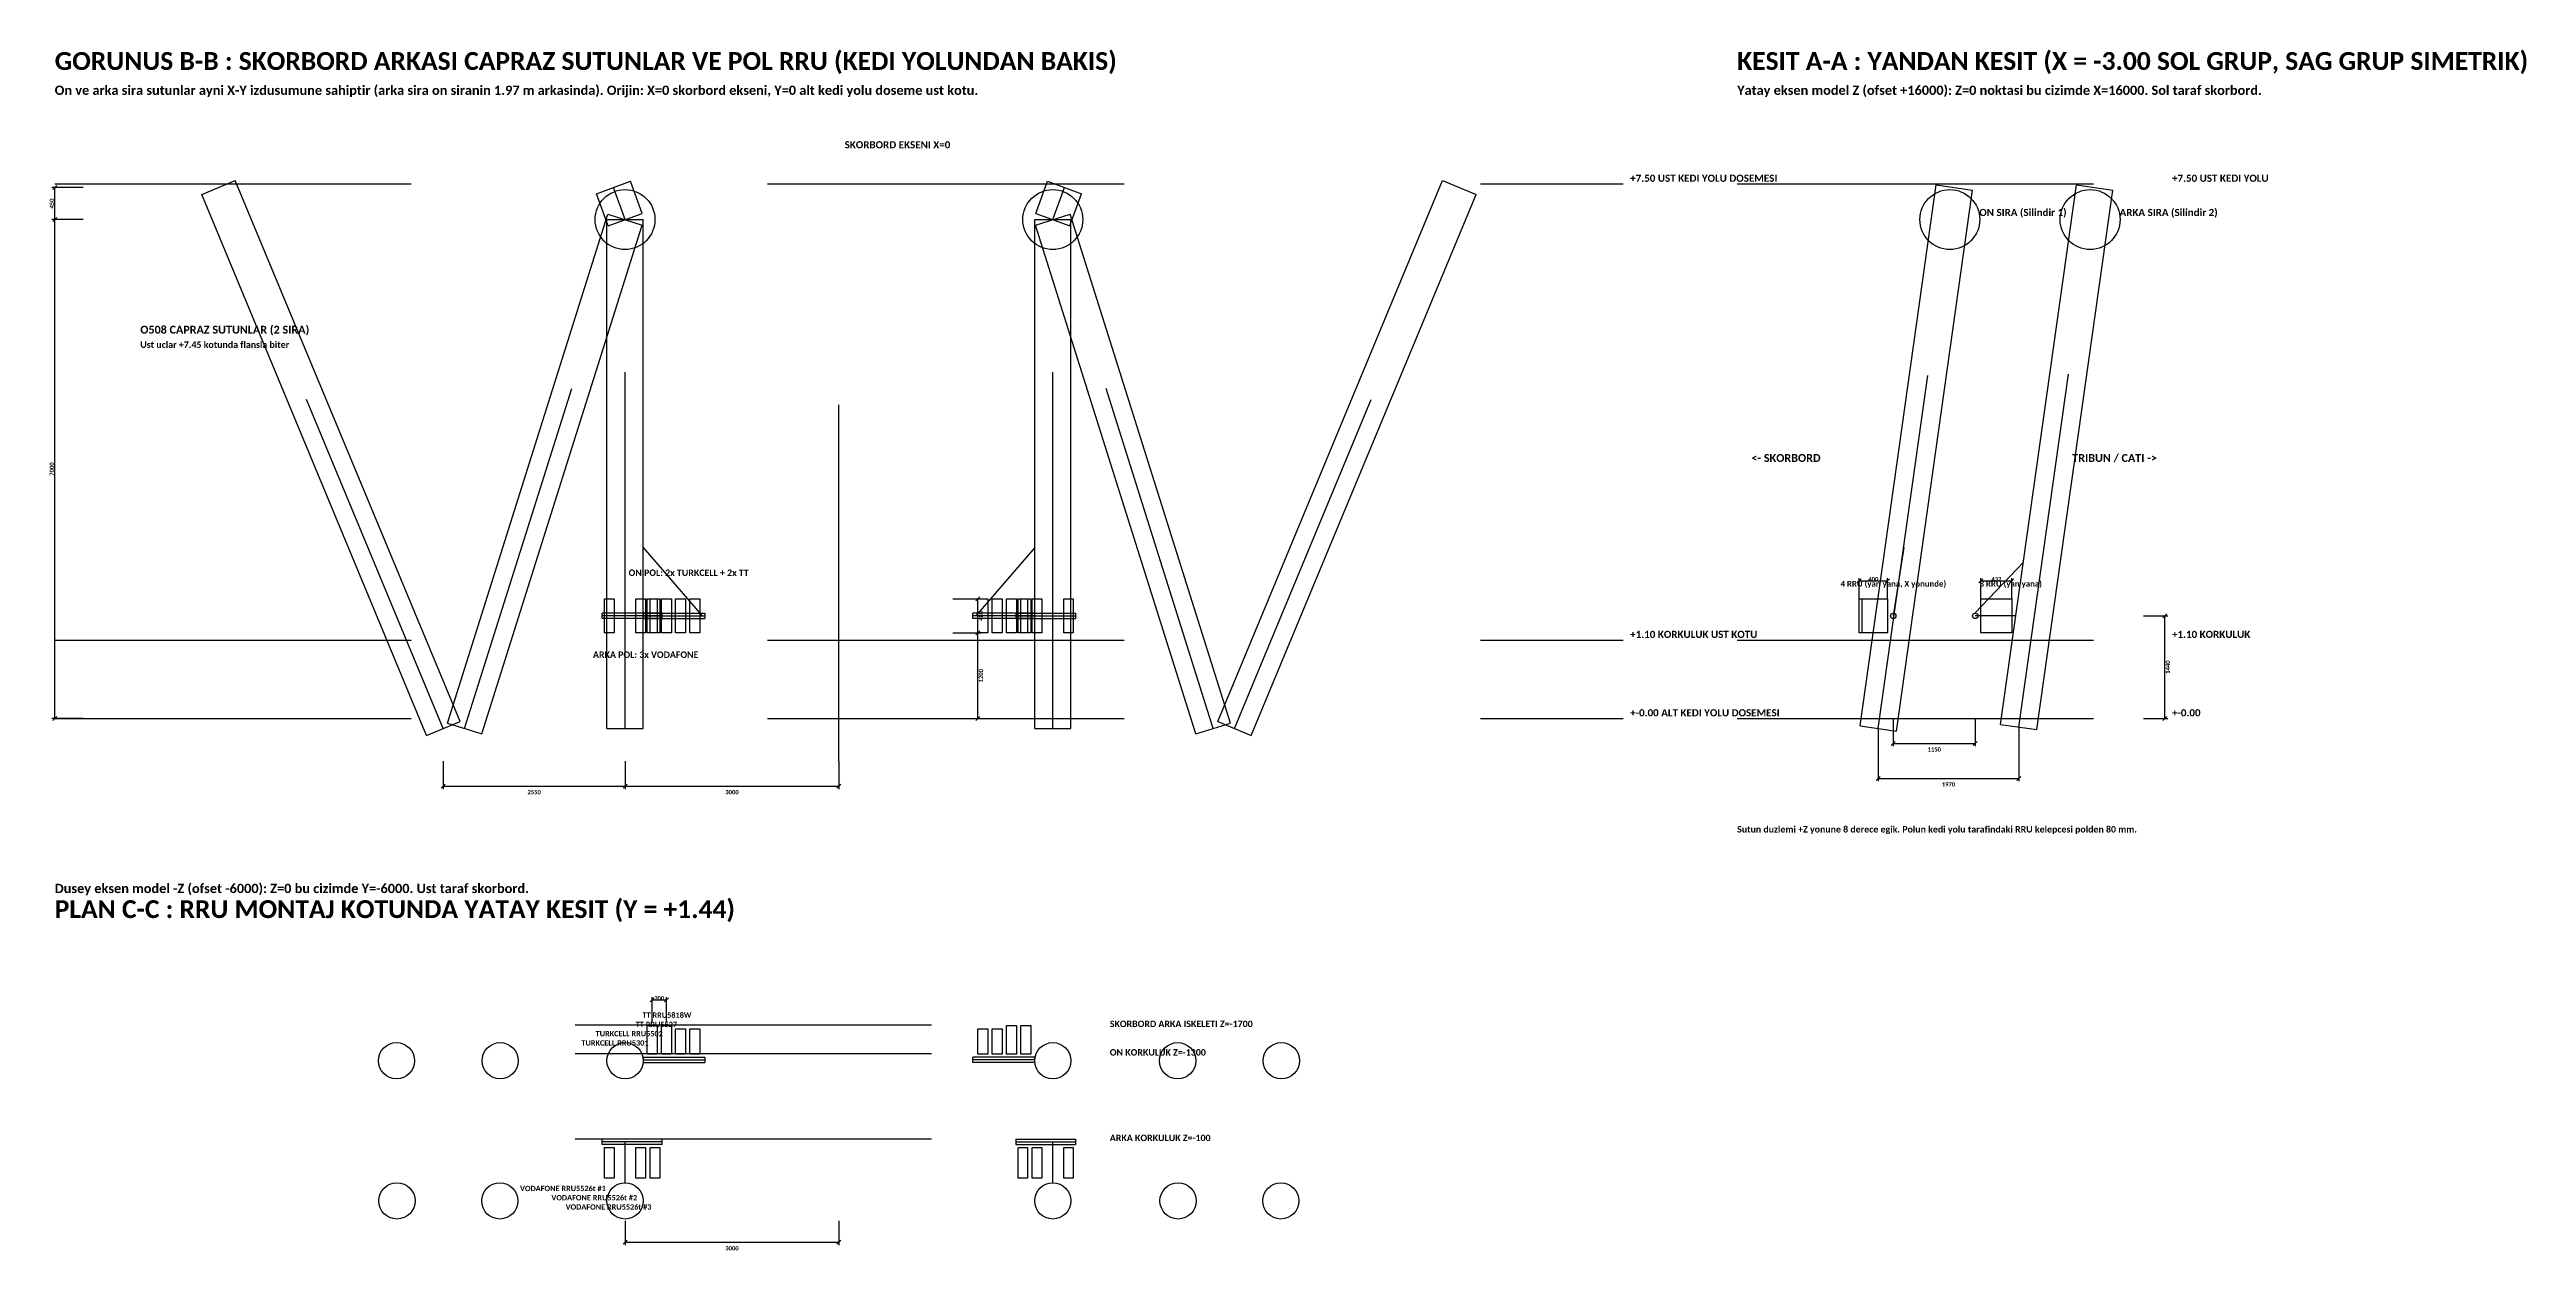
# Model space of a CAD drawing. Header units: metres. Extents: x -11.1 to 23.7, y -7.5 to 9.4.
import ezdxf
from ezdxf.enums import TextEntityAlignment as Align

# ---------------------------------------------------------------- set-up
doc = ezdxf.new("R2010")
doc.units = ezdxf.units.M
doc.linetypes.add('DASHED', pattern=[10, 5, -5])
for name, color, linetype in [('EKP_TURK_TELEKOM_RRU', 4, 'CONTINUOUS'), ('EKP_TURKCELL_RRU', 5, 'CONTINUOUS'), ('EKP_VODAFONE_RRU', 1, 'CONTINUOUS'), ('EKSEN', 1, 'DASHED'), ('METIN_BILGI', 7, 'CONTINUOUS'), ('OLCULER', 1, 'CONTINUOUS'), ('POL_KOL_DESTEK', 2, 'CONTINUOUS'), ('REFERANS_KOT', 8, 'DASHED'), ('SKORBORD_CAPRAZ_SUTUN', 9, 'CONTINUOUS')]:
    doc.layers.add(name, color=color, linetype=linetype)
doc.styles.get("Standard").update_dxf_attribs({"font": 'calibrib.ttf'})

msp = doc.modelspace()

# ---------------------------------------------------------------- linework, layer by layer
at = {"layer": 'EKP_TURK_TELEKOM_RRU'}
for points in [[(-2.29, 1.2), (-2.29, 1.68), (-2.15, 1.68), (-2.15, 1.2)], [(-2.09, 1.2), (-2.09, 1.68), (-1.95, 1.68), (-1.95, 1.2)], [(1.95, 1.2), (1.95, 1.68), (2.09, 1.68), (2.09, 1.2)], [(2.15, 1.2), (2.15, 1.68), (2.29, 1.68), (2.29, 1.2)], [(14.354, 1.2), (14.354, 1.68), (14.71, 1.68), (14.71, 1.2)], [(14.354, 1.2), (14.354, 1.68), (14.71, 1.68), (14.71, 1.2)], [(-2.29, -4.71), (-2.29, -4.354), (-2.15, -4.354), (-2.15, -4.71)], [(-2.09, -4.71), (-2.09, -4.354), (-1.95, -4.354), (-1.95, -4.71)], [(1.95, -4.71), (1.95, -4.354), (2.09, -4.354), (2.09, -4.71)], [(2.15, -4.71), (2.15, -4.354), (2.29, -4.354), (2.29, -4.71)]]:
    msp.add_lwpolyline(points, close=True, dxfattribs=at)
at = {"layer": 'EKP_TURKCELL_RRU'}
for points in [[(-2.69, 1.2), (-2.69, 1.68), (-2.55, 1.68), (-2.55, 1.2)], [(-2.49, 1.2), (-2.49, 1.68), (-2.35, 1.68), (-2.35, 1.2)], [(2.35, 1.2), (2.35, 1.68), (2.49, 1.68), (2.49, 1.2)], [(2.55, 1.2), (2.55, 1.68), (2.69, 1.68), (2.69, 1.2)], [(14.31, 1.2), (14.31, 1.68), (14.71, 1.68), (14.71, 1.2)], [(14.31, 1.2), (14.31, 1.68), (14.71, 1.68), (14.71, 1.2)], [(-2.69, -4.71), (-2.69, -4.31), (-2.55, -4.31), (-2.55, -4.71)], [(-2.49, -4.71), (-2.49, -4.31), (-2.35, -4.31), (-2.35, -4.71)], [(2.35, -4.71), (2.35, -4.31), (2.49, -4.31), (2.49, -4.71)], [(2.55, -4.71), (2.55, -4.31), (2.69, -4.31), (2.69, -4.71)]]:
    msp.add_lwpolyline(points, close=True, dxfattribs=at)
at = {"layer": 'EKP_VODAFONE_RRU'}
for points in [[(-3.288, 1.2), (-3.288, 1.68), (-3.153, 1.68), (-3.153, 1.2)], [(-2.847, 1.2), (-2.847, 1.68), (-2.712, 1.68), (-2.712, 1.2)], [(-2.647, 1.2), (-2.647, 1.68), (-2.513, 1.68), (-2.513, 1.2)], [(2.513, 1.2), (2.513, 1.68), (2.647, 1.68), (2.647, 1.2)], [(2.712, 1.2), (2.712, 1.68), (2.847, 1.68), (2.847, 1.2)], [(3.153, 1.2), (3.153, 1.68), (3.288, 1.68), (3.288, 1.2)], [(16.02, 1.2), (16.02, 1.68), (16.452, 1.68), (16.452, 1.2)], [(16.02, 1.2), (16.02, 1.68), (16.452, 1.68), (16.452, 1.2)], [(16.02, 1.2), (16.02, 1.68), (16.452, 1.68), (16.452, 1.2)], [(-3.288, -6.452), (-3.288, -6.02), (-3.153, -6.02), (-3.153, -6.452)], [(-2.847, -6.452), (-2.847, -6.02), (-2.712, -6.02), (-2.712, -6.452)], [(-2.647, -6.452), (-2.647, -6.02), (-2.513, -6.02), (-2.513, -6.452)], [(2.513, -6.452), (2.513, -6.02), (2.647, -6.02), (2.647, -6.452)], [(2.712, -6.452), (2.712, -6.02), (2.847, -6.02), (2.847, -6.452)], [(3.153, -6.452), (3.153, -6.02), (3.288, -6.02), (3.288, -6.452)]]:
    msp.add_lwpolyline(points, close=True, dxfattribs=at)
at = {"layer": 'EKSEN'}
for p, q in [((0, -0.6), (0, 8.2)), ((-5.55, -0.14), (-8.702, 7.45)), ((-3, 7), (-3.164, 7.45)), ((3, 7), (3.164, 7.45)), ((5.55, -0.14), (8.702, 7.45)), ((14.58, -0.14), (15.647, 7.45)), ((16.55, -0.12), (17.614, 7.45)), ((-5.25, -0.14), (-3, 7)), ((-3, -0.14), (-3, 7)), ((3, -0.14), (3, 7)), ((5.25, -0.14), (3, 7)), ((-2.48, 1.44), (-3.32, 1.44)), ((-2.746, 1.44), (-1.88, 1.44)), ((2.746, 1.44), (1.88, 1.44)), ((2.48, 1.44), (3.32, 1.44)), ((-2.746, -4.79), (-1.88, -4.79)), ((2.746, -4.79), (1.88, -4.79)), ((-2.48, -5.94), (-3.32, -5.94)), ((2.48, -5.94), (3.32, -5.94))]:
    msp.add_line(p, q, dxfattribs=at)
at = {"layer": 'OLCULER'}
for p, q in [((-10.6, 7.45), (-11.04, 7.45)), ((-11.028, 7.422), (-10.972, 7.478)), ((-11, 7), (-11, 7.45)), ((-10.6, 7), (-11.04, 7)), ((-10.6, 7), (-11.04, 7)), ((-11.028, 6.972), (-10.972, 7.028)), ((-11.028, 6.972), (-10.972, 7.028)), ((-11, 0), (-11, 7)), ((14.282, 1.902), (14.338, 1.958)), ((14.31, 1.68), (14.31, 1.97)), ((14.31, 1.93), (14.71, 1.93)), ((14.682, 1.902), (14.738, 1.958)), ((14.71, 1.68), (14.71, 1.97)), ((15.992, 1.902), (16.048, 1.958)), ((16.02, 1.68), (16.02, 1.97)), ((16.02, 1.93), (16.452, 1.93)), ((16.424, 1.902), (16.48, 1.958)), ((16.452, 1.68), (16.452, 1.97)), ((1.6, 1.68), (1.99, 1.68)), ((1.922, 1.652), (1.978, 1.708)), ((1.95, 1.2), (1.95, 1.68)), ((18.3, 1.44), (18.64, 1.44)), ((18.572, 1.412), (18.628, 1.468)), ((18.6, 0), (18.6, 1.44)), ((1.6, 1.2), (1.99, 1.2)), ((1.6, 1.2), (1.99, 1.2)), ((1.922, 1.172), (1.978, 1.228)), ((1.922, 1.172), (1.978, 1.228)), ((1.95, 0), (1.95, 1.2)), ((-10.6, 0), (-11.04, 0)), ((-11.028, -0.028), (-10.972, 0.028)), ((1.6, 0), (1.99, 0)), ((1.922, -0.028), (1.978, 0.028)), ((14.79, 0), (14.79, -0.39)), ((15.94, 0), (15.94, -0.39)), ((18.3, 0), (18.64, 0)), ((18.572, -0.028), (18.628, 0.028)), ((14.58, -0.14), (14.58, -0.88)), ((14.762, -0.378), (14.818, -0.322)), ((15.912, -0.378), (15.968, -0.322)), ((16.55, -0.12), (16.55, -0.88)), ((-5.55, -0.6), (-5.55, -0.99)), ((-3, -0.6), (-3, -0.99)), ((-3, -0.6), (-3, -0.99)), ((0, -0.6), (0, -0.99)), ((14.79, -0.35), (15.94, -0.35)), ((-5.578, -0.978), (-5.522, -0.922)), ((-5.55, -0.95), (-3, -0.95)), ((-3.028, -0.978), (-2.972, -0.922)), ((-3.028, -0.978), (-2.972, -0.922)), ((-3, -0.95), (0, -0.95)), ((-0.028, -0.978), (0.028, -0.922)), ((14.552, -0.868), (14.608, -0.812)), ((14.58, -0.84), (16.55, -0.84)), ((16.522, -0.868), (16.578, -0.812)), ((-2.648, -3.978), (-2.592, -3.922)), ((-2.62, -4.25), (-2.62, -3.91)), ((-2.62, -3.95), (-2.42, -3.95)), ((-2.448, -3.978), (-2.392, -3.922)), ((-2.42, -4.25), (-2.42, -3.91)), ((-3, -7.05), (-3, -7.39)), ((0, -7.05), (0, -7.39)), ((-3.028, -7.378), (-2.972, -7.322)), ((-3, -7.35), (0, -7.35)), ((-0.028, -7.378), (0.028, -7.322))]:
    msp.add_line(p, q, dxfattribs=at)
at = {"layer": 'POL_KOL_DESTEK'}
for p, q in [((-3, 1.44), (-3, 2.2)), ((-2.746, 2.4), (-1.92, 1.44)), ((2.746, 2.4), (1.92, 1.44)), ((3, 1.44), (3, 2.2)), ((14.937, 2.4), (14.79, 1.44)), ((16.622, 2.2), (15.94, 1.48)), ((-2.48, 1.478), (-3.32, 1.478)), ((-3.32, 1.402), (-3.32, 1.478)), ((-2.48, 1.402), (-3.32, 1.402)), ((-2.746, 1.478), (-1.88, 1.478)), ((-2.746, 1.478), (-2.746, 1.402)), ((-2.746, 1.402), (-1.88, 1.402)), ((-2.48, 1.402), (-2.48, 1.478)), ((-1.88, 1.478), (-1.88, 1.402)), ((2.746, 1.478), (1.88, 1.478)), ((1.88, 1.402), (1.88, 1.478)), ((2.746, 1.402), (1.88, 1.402)), ((2.48, 1.478), (3.32, 1.478)), ((2.48, 1.478), (2.48, 1.402)), ((2.48, 1.402), (3.32, 1.402)), ((2.746, 1.402), (2.746, 1.478)), ((3.32, 1.478), (3.32, 1.402)), ((16.515, 1.44), (15.94, 1.44)), ((-2.746, -4.752), (-1.88, -4.752)), ((-2.746, -4.752), (-2.746, -4.828)), ((-2.746, -4.828), (-1.88, -4.828)), ((-1.88, -4.752), (-1.88, -4.828)), ((2.746, -4.752), (1.88, -4.752)), ((1.88, -4.828), (1.88, -4.752)), ((2.746, -4.828), (1.88, -4.828)), ((2.746, -4.828), (2.746, -4.752)), ((-2.48, -5.902), (-3.32, -5.902)), ((-3.32, -5.978), (-3.32, -5.902)), ((-2.48, -5.978), (-2.48, -5.902)), ((2.48, -5.902), (3.32, -5.902)), ((2.48, -5.902), (2.48, -5.978)), ((3.32, -5.902), (3.32, -5.978)), ((-2.48, -5.978), (-3.32, -5.978)), ((-3, -6.515), (-3, -5.94)), ((2.48, -5.978), (3.32, -5.978)), ((3, -6.515), (3, -5.94))]:
    msp.add_line(p, q, dxfattribs=at)
for centre in [(14.79, 1.44), (15.94, 1.44)]:
    msp.add_circle(centre, 0.038, dxfattribs=at)
at = {"layer": 'REFERANS_KOT'}
for p, q in [((-11, 7.5), (11, 7.5)), ((12.6, 7.5), (18.6, 7.5)), ((-11, 1.1), (11, 1.1)), ((12.6, 1.1), (18.6, 1.1)), ((-11, 0), (11, 0)), ((12.6, 0), (18.6, 0)), ((-3.7, -4.3), (3.7, -4.3)), ((-3.7, -4.7), (3.7, -4.7)), ((-3.7, -5.9), (3.7, -5.9))]:
    msp.add_line(p, q, dxfattribs=at)
at = {"layer": 'SKORBORD_CAPRAZ_SUTUN'}
for p, q in [((-8.937, 7.353), (-8.468, 7.547)), ((-5.785, -0.237), (-8.937, 7.353)), ((-5.315, -0.043), (-8.468, 7.547)), ((-3.402, 7.363), (-2.925, 7.537)), ((-3.239, 6.913), (-3.402, 7.363)), ((-2.761, 7.087), (-2.925, 7.537)), ((2.761, 7.087), (2.925, 7.537)), ((2.925, 7.537), (3.402, 7.363)), ((3.239, 6.913), (3.402, 7.363)), ((5.315, -0.043), (8.468, 7.547)), ((5.785, -0.237), (8.937, 7.353)), ((8.468, 7.547), (8.937, 7.353)), ((14.326, -0.104), (15.393, 7.486)), ((14.834, -0.176), (15.901, 7.414)), ((15.393, 7.486), (15.901, 7.414)), ((16.296, -0.084), (17.36, 7.486)), ((16.804, -0.156), (17.868, 7.414)), ((17.36, 7.486), (17.868, 7.414)), ((-5.492, -0.064), (-3.242, 7.076)), ((-3.254, -0.14), (-3.254, 7)), ((-3.254, 7), (-2.746, 7)), ((-3.242, 7.076), (-2.758, 6.924)), ((-3.239, 6.913), (-2.761, 7.087)), ((-2.746, -0.14), (-2.746, 7)), ((2.746, -0.14), (2.746, 7)), ((2.746, 7), (3.254, 7)), ((2.758, 6.924), (3.242, 7.076)), ((2.761, 7.087), (3.239, 6.913)), ((5.492, -0.064), (3.242, 7.076)), ((3.254, -0.14), (3.254, 7)), ((-5.008, -0.216), (-2.758, 6.924)), ((5.008, -0.216), (2.758, 6.924)), ((-5.785, -0.237), (-5.315, -0.043)), ((-5.492, -0.064), (-5.008, -0.216)), ((-3.254, -0.14), (-2.746, -0.14)), ((2.746, -0.14), (3.254, -0.14)), ((5.008, -0.216), (5.492, -0.064)), ((5.315, -0.043), (5.785, -0.237)), ((14.326, -0.104), (14.834, -0.176)), ((16.296, -0.084), (16.804, -0.156))]:
    msp.add_line(p, q, dxfattribs=at)
for centre, radius in [((-3, 7), 0.42), ((3, 7), 0.42), ((15.583, 7), 0.42), ((17.551, 7), 0.42), ((-6.206, -4.802), 0.254), ((-4.752, -4.802), 0.254), ((-3, -4.802), 0.254), ((3, -4.802), 0.254), ((4.752, -4.802), 0.254), ((6.206, -4.802), 0.254), ((-6.199, -6.769), 0.254), ((-4.757, -6.769), 0.254), ((-3, -6.769), 0.254), ((3, -6.769), 0.254), ((4.757, -6.769), 0.254), ((6.199, -6.769), 0.254)]:
    msp.add_circle(centre, radius, dxfattribs=at)

# ---------------------------------------------------------------- texts
at = {"layer": 'METIN_BILGI'}
for s, height, p in [('GORUNUS B-B : SKORBORD ARKASI CAPRAZ SUTUNLAR VE POL RRU (KEDI YOLUNDAN BAKIS)', 0.25, (-11, 9.1)), ('KESIT A-A : YANDAN KESIT (X = -3.00 SOL GRUP, SAG GRUP SIMETRIK)', 0.25, (12.6, 9.1)), ('On ve arka sira sutunlar ayni X-Y izdusumune sahiptir (arka sira on siranin 1.97 m arkasinda). Orijin: X=0 skorbord ekseni, Y=0 alt kedi yolu doseme ust kotu.', 0.13, (-11, 8.75)), ('Yatay eksen model Z (ofset +16000): Z=0 noktasi bu cizimde X=16000. Sol taraf skorbord.', 0.13, (12.6, 8.75)), ('SKORBORD EKSENI X=0', 0.1, (0.08, 8)), ('+7.50 UST KEDI YOLU DOSEMESI', 0.1, (11.1, 7.53)), ('+7.50 UST KEDI YOLU', 0.1, (18.7, 7.53)), ('ON SIRA (Silindir 1)', 0.1, (15.997, 7.05)), ('ARKA SIRA (Silindir 2)', 0.1, (17.964, 7.05)), ('O508 CAPRAZ SUTUNLAR (2 SIRA)', 0.11, (-9.8, 5.4)), ('Ust uclar +7.45 kotunda flansla biter', 0.09, (-9.8, 5.2)), ('<- SKORBORD', 0.11, (12.8, 3.6)), ('TRIBUN / CATI ->', 0.11, (17.3, 3.6)), ('ON POL: 2x TURKCELL + 2x TT', 0.09, (-2.95, 2)), ('4 RRU (yan yana, X yonunde)', 0.08, (14.05, 1.85)), ('3 RRU (yan yana)', 0.08, (16, 1.85)), ('+1.10 KORKULUK UST KOTU', 0.1, (11.1, 1.13)), ('+1.10 KORKULUK', 0.1, (18.7, 1.13)), ('ARKA POL: 3x VODAFONE', 0.09, (-3.45, 0.85)), ('+-0.00 ALT KEDI YOLU DOSEMESI', 0.1, (11.1, 0.03)), ('+-0.00', 0.1, (18.7, 0.03)), ('Sutun duzlemi +Z yonune 8 derece egik. Polun kedi yolu tarafindaki RRU kelepcesi polden 80 mm.', 0.09, (12.6, -1.6)), ('Dusey eksen model -Z (ofset -6000): Z=0 bu cizimde Y=-6000. Ust taraf skorbord.', 0.13, (-11, -2.45)), ('PLAN C-C : RRU MONTAJ KOTUNDA YATAY KESIT (Y = +1.44)', 0.25, (-11, -2.8)), ('SKORBORD ARKA ISKELETI Z=-1700', 0.09, (3.8, -4.33)), ('ON KORKULUK Z=-1300', 0.09, (3.8, -4.73)), ('ARKA KORKULUK Z=-100', 0.09, (3.8, -5.93))]:
    msp.add_text(s, height=height, dxfattribs=at).set_placement(p)
for s, p in [('TT RRU5818W', (-2.07, -4.2)), ('TURKCELL RRU5301', (-2.67, -4.59)), ('TURKCELL RRU5502', (-2.47, -4.46)), ('TT RRU5527', (-2.27, -4.33)), ('VODAFONE RRU5526t #1', (-3.27, -6.632)), ('VODAFONE RRU5526t #2', (-2.83, -6.762)), ('VODAFONE RRU5526t #3', (-2.63, -6.892))]:
    msp.add_text(s, height=0.075, dxfattribs=at).set_placement(p, align=Align.RIGHT)
at = {"layer": 'OLCULER'}
for s, p in [('450', (-11.042, 7.225)), ('7000', (-11.042, 3.5)), ('480', (1.992, 1.44)), ('1440', (18.642, 0.72)), ('1200', (1.992, 0.6))]:
    msp.add_text(s, height=0.06, rotation=90, dxfattribs=at).set_placement(p, align=Align.MIDDLE_CENTER)
for s, p in [('400', (14.51, 1.954)), ('432', (16.236, 1.954)), ('1150', (15.365, -0.434)), ('2550', (-4.275, -1.034)), ('3000', (-1.5, -1.034)), ('1970', (15.565, -0.924)), ('200', (-2.52, -3.926)), ('3000', (-1.5, -7.434))]:
    msp.add_text(s, height=0.06, dxfattribs=at).set_placement(p, align=Align.MIDDLE_CENTER)

doc.saveas('drawing.dxf')
